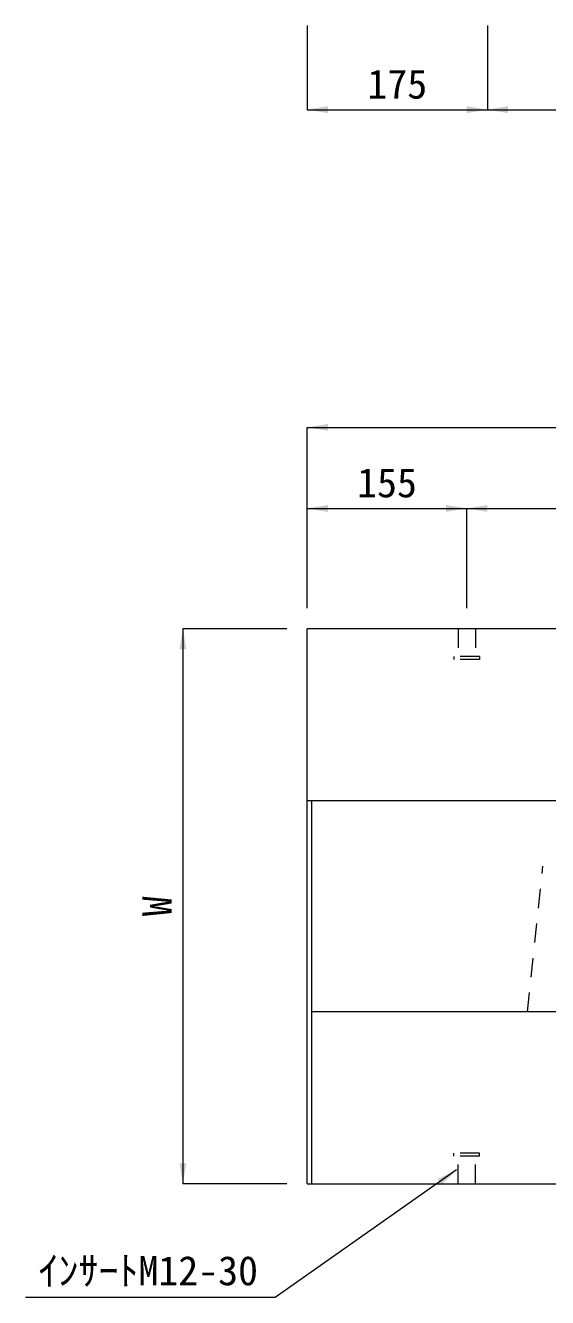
# Model space of a CAD drawing. Units: millimetres at full size. Extents: x 50430 to 101606, y 69050 to 91573.
# Drawn here: x 68453 to 68960, y 85069 to 86307 of the extents above; entities that cross this region are included whole.
import ezdxf
from ezdxf.enums import TextEntityAlignment as Align

# ---------------------------------------------------------------- set-up
doc = ezdxf.new("R2010")
doc.units = ezdxf.units.MM
doc.header["$LTSCALE"] = 50
doc.linetypes.add('USER1', pattern=[0.675, 0.375, -0.3])
for name, color, linetype, lineweight in [('インサート', 3, 'USER1', 9), ('寸法線', 7, 'Continuous', 13), ('本体', 2, 'Continuous', 9)]:
    doc.layers.add(name, color=color, linetype=linetype, lineweight=lineweight)
doc.styles.add('ＭＳ ゴシック', font='')
doc.styles.get('ＭＳ ゴシック').set_extended_font_data('MS Gothic')

# ---------------------------------------------------------------- blocks, each defined once
blk = doc.blocks.new('filled_arrow')
at = {"color": 0, "linetype": 'Continuous', "lineweight": -2}
blk.add_solid([(7.5, 1.25), (0, 0), (7.5, -1.25)], dxfattribs=at)

msp = doc.modelspace()

# ---------------------------------------------------------------- linework, layer by layer
at = {"layer": 'インサート'}
for p, q in [((68873.2, 85719.82), (68873.2, 85692.82)), ((68890.21, 85719.82), (68890.21, 85692.82)), ((68894.2, 85692.82), (68869.21, 85692.82)), ((68869.21, 85692.82), (68869.21, 85689.82)), ((68894.2, 85689.82), (68869.21, 85689.82)), ((68894.2, 85692.82), (68894.2, 85689.82)), ((68894.2, 85209.82), (68869.21, 85209.82)), ((68869.21, 85206.82), (68869.21, 85209.82)), ((68894.2, 85206.82), (68869.21, 85206.82)), ((68873.2, 85179.82), (68873.2, 85206.82)), ((68890.21, 85179.82), (68890.21, 85206.82)), ((68894.2, 85206.82), (68894.2, 85209.82))]:
    msp.add_line(p, q, dxfattribs=at)
at = {"layer": '寸法線', "lineweight": 9}
for p, q in [((68726.71, 86306.63), (68726.71, 86224.68)), ((68901.71, 86306.63), (68901.71, 86224.68)), ((68901.71, 86306.63), (68901.71, 86224.68)), ((68726.71, 86224.68), (68901.71, 86224.68)), ((68901.71, 86224.68), (69549.71, 86224.68)), ((68726.71, 85915.7), (69724.71, 85915.7)), ((68726.71, 85739.82), (68726.71, 85915.7)), ((68726.71, 85836.84), (68881.71, 85836.84)), ((68726.71, 85739.82), (68726.71, 85836.84)), ((68881.71, 85739.82), (68881.71, 85836.84)), ((68881.71, 85836.84), (69569.71, 85836.84)), ((68881.71, 85739.82), (68881.71, 85836.84)), ((68605.83, 85719.82), (68605.83, 85179.82)), ((68706.71, 85719.82), (68605.83, 85719.82)), ((68706.71, 85179.82), (68605.83, 85179.82))]:
    msp.add_line(p, q, dxfattribs=at)
msp.add_lwpolyline([(68871.7, 85193.32), (68855.35, 85181.8), (68695.52, 85069.24), (68452.86, 85069.24)], dxfattribs=at)
at = {"layer": '本体', "lineweight": 20}
for p, q in [((68726.71, 85179.82), (68726.71, 85719.82)), ((69724.71, 85719.82), (68726.71, 85719.82)), ((68726.71, 85179.82), (69724.71, 85179.82))]:
    msp.add_line(p, q, dxfattribs=at)
at = {"layer": '本体'}
for p, q in [((69724.71, 85552.32), (68726.71, 85552.32)), ((69720.21, 85347.32), (68731.21, 85347.32))]:
    msp.add_line(p, q, dxfattribs=at)
at = {"layer": '本体', "color": 4, "lineweight": 5}
msp.add_line((68731.21, 85179.82), (68731.21, 85552.32), dxfattribs=at)
at = {"layer": '本体', "linetype": 'USER1'}
for p in [(68940.71, 85347.32), (69495.71, 85489)]:
    msp.add_line(p, (68955.71, 85489), dxfattribs=at)

# ---------------------------------------------------------------- block references
at = {"layer": '寸法線', "lineweight": 9, "xscale": 2.67, "yscale": 2.67}
for p in [(68726.71, 86224.68), (68901.71, 86224.68), (68726.71, 85915.7), (68726.71, 85836.84), (68881.71, 85836.84)]:
    msp.add_blockref('filled_arrow', p, dxfattribs=at)
for p, rotation in [((68901.71, 86224.68), 180), ((68881.71, 85836.84), 180), ((68605.83, 85719.82), 270), ((68605.83, 85179.82), 90), ((68871.7, 85193.32), 215.2)]:
    msp.add_blockref('filled_arrow', p, dxfattribs=dict(at, rotation=rotation))

# ---------------------------------------------------------------- texts
at = {"layer": '寸法線', "style": 'ＭＳ ゴシック'}
for s, p in [('175', (68814.21, 86249.68)), ('155', (68804.21, 85861.84)), ('ｲﾝｻｰﾄM12-30', (68572.17, 85095.41))]:
    msp.add_text(s, height=28.48, dxfattribs=at).set_placement(p, align=Align.MIDDLE_CENTER)
msp.add_text('W', height=28.48, rotation=90, dxfattribs=at).set_placement((68580.83, 85449.82), align=Align.MIDDLE_CENTER)

doc.saveas('drawing.dxf')
